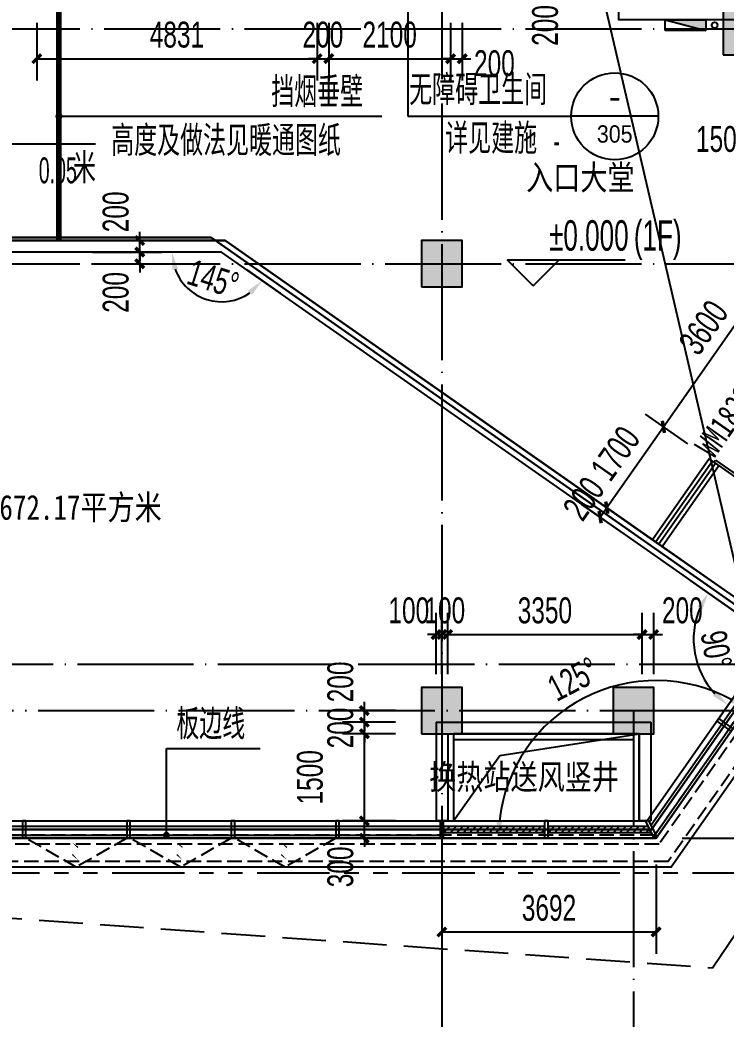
# Model space of a CAD drawing. Extents: x -409435 to 356702, y -107829 to 330904.
# Drawn here: x 97129 to 109297, y -5315 to 11900 of the extents above; entities that cross this region are included whole.
import ezdxf
from ezdxf.enums import TextEntityAlignment as Align
from ezdxf.xclip import XClip

# ---------------------------------------------------------------- set-up
doc = ezdxf.new("R2010")
doc.units = 0
doc.header["$LTSCALE"] = 1000
doc.header["$MEASUREMENT"] = 0
doc.header["$XCLIPFRAME"] = 0
for name, pattern in [('104-14# 核心筒$0$DOTE', [2.42, 2, -0.2, 0.02, -0.2]), ('14#楼幕墙$0$DASH', [0.35, 0.25, -0.1]), ('X-104 14#平面$0$$0$DASH', [0.35, 0.25, -0.1]), ('X-104 14#平面$0$109 3#平面$0$DASH', [0.35, 0.25, -0.1]), ('X-104 14#平面$0$DASH', [0.35, 0.25, -0.1]), ('X-104 14#平面$0$PHANTOM2', [1.25, 0.625, -0.125, 0.125, -0.125, 0.125, -0.125])]:
    doc.linetypes.add(name, pattern=pattern)
for name, color, linetype in [('01-标注_尺寸', 124, 'Continuous'), ('01-标注_符号', 200, 'Continuous'), ('02-TEXT_标注', 130, 'Continuous'), ('104-14# 核心筒$0$A_AXIS-轴线', 36, '104-14# 核心筒$0$DOTE'), ('104-14# 核心筒$0$A_STR-砼柱', 51, 'Continuous'), ('14#楼幕墙$0$A-C_玻璃幕墙', 140, 'Continuous'), ('14#楼幕墙$0$A-C_窗', 140, 'Continuous'), ('PUB_HATCH', 8, 'Continuous'), ('X-104 14#平面$0$01-标注_标高', 200, 'Continuous'), ('X-104 14#平面$0$01-标注_符号', 200, 'Continuous'), ('X-104 14#平面$0$02-TEXT_房间', 7, 'Continuous'), ('X-104 14#平面$0$02-TEXT_标注', 130, 'Continuous'), ('X-104 14#平面$0$02-TEXT_门窗', 151, 'Continuous'), ('X-104 14#平面$0$A-C_玻璃幕墙', 140, 'Continuous'), ('X-104 14#平面$0$A-C_门', 150, 'Continuous'), ('X-104 14#平面$0$A-O_屋面', 201, 'Continuous'), ('X-104 14#平面$0$A-O_散水', 134, 'Continuous'), ('X-104 14#平面$0$A-SUR_保温', 222, 'Continuous'), ('X-104 14#平面$0$A-SUR_吊顶', 40, 'Continuous'), ('X-104 14#平面$0$A-TECH_水', 3, 'Continuous'), ('X-104 14#平面$0$A-TECH_结构', 21, 'Continuous'), ('X-104 14#平面$0$A_STR-砌块墙', 121, 'Continuous'), ('X-104 14#平面$0$DUCT-新风管立管', 3, 'Continuous'), ('X-104 14#平面$0$DUCT-新风管端线', 2, 'Continuous'), ('X-104 14#平面$0$挡烟垂壁', 5, 'Continuous')]:
    doc.layers.add(name, color=color, linetype=linetype)
doc.layers.add('DIM_MODI', color=6, linetype='Continuous', plot=False)
doc.layers.add('X-104 14#平面$0$000套内', color=226, linetype='Continuous', lineweight=30, plot=False)
doc.styles.add('_TCH_DIM', font='ros.shx', dxfattribs={"width": 0.8, "height": 2, "bigfont": 'jd.shx'})
doc.styles.add('_TCH_DIM_T3', font='ros.shx', dxfattribs={"width": 0.705882, "bigfont": 'jd.shx'})
doc.styles.add('_TCH_LABEL', font='ros.shx', dxfattribs={"width": 0.8, "bigfont": 'jd.shx'})
doc.styles.add('X-104 14#平面$0$_TCH_DIM', font='ros.shx', dxfattribs={"width": 0.8, "bigfont": 'jd.shx'})
doc.styles.add('X-104 14#平面$0$_TCH_SPACE', font='STXIHEI_0.TTF', dxfattribs={"width": 0.8, "height": 5})
doc.styles.add('X-104 14#平面$0$_TCH_WINDOW', font='STXIHEI_0.TTF', dxfattribs={"width": 0.75, "height": 3.5})
doc.styles.add('X-104 14#平面$0$Standard', font='STXIHEI_0.TTF', dxfattribs={"width": 0.8})
doc.dimstyles.new('_TCH_ARCH&&150', dxfattribs={"dimtxt": 446.25, "dimasz": 150, "dimexe": 375, "dimexo": 450, "dimgap": 189.375, "dimtad": 1, "dimdec": 0, "dimzin": 0, "dimdsep": 46, "dimtxsty": '_TCH_DIM_T3', "dimblk": 'ARCHTICK', "dimcen": 0.09, "dimclrt": 7, "dimazin": 2, "dimtfac": 1, "dimtdec": 0, "dimtix": 1, "dimtmove": 2, "dimatfit": 3, "dimfxl": 0, "dimtolj": 1, "dimtzin": 0, "dimarcsym": 0})
doc.dimstyles.new('_TCH_ARROW&&150', dxfattribs={"dimtxt": 446.25, "dimasz": 300, "dimexe": 375, "dimexo": 450, "dimgap": 150, "dimtad": 1, "dimdec": 0, "dimzin": 0, "dimdsep": 46, "dimtxsty": '_TCH_DIM_T3', "dimcen": 0.09, "dimclrt": 7, "dimazin": 2, "dimtfac": 1, "dimtdec": 0, "dimtix": 1, "dimtmove": 2, "dimatfit": 3, "dimfxl": 0, "dimtolj": 1, "dimtzin": 0, "dimarcsym": 0})

# ---------------------------------------------------------------- blocks, each defined once
blk = doc.blocks.new('14#楼幕墙$0$A$C38D07553')
blk.add_lwpolyline([(-60, -300), (0, -300), (0, 0), (-60, 0)], close=True)
blk = doc.blocks.new('14#楼幕墙$0$A$C385D642F')
for p, rotation in [((109170, 764), 55.00036030137563), ((107962, -986), 27.50018015094371)]:
    blk.add_blockref('14#楼幕墙$0$A$C38D07553', p, dxfattribs=dict(rotation=rotation))
for p in [(97230, -1000), (99030, -1000), (100830, -1000), (102630, -1000), (104430, -1000), (106230, -1000)]:
    blk.add_blockref('14#楼幕墙$0$A$C38D07553', p)
blk = doc.blocks.new('14#楼幕墙$0$A$C22714246')
at = {"linetype": '14#楼幕墙$0$DASH'}
blk.add_lwpolyline([(1740, 497), (870, 0), (0, 497)], dxfattribs=at)
at = {"layer": '14#楼幕墙$0$A-C_玻璃幕墙', "color": 1}
blk.add_lwpolyline([(899, 122, 0, 25, 0), (802, 217, 0, 0, 0), (900, 340, 25, 0, 0), (796, 422, 0, 0, 0)], format="xyseb", dxfattribs=at)
blk = doc.blocks.new('14#楼幕墙$0$0000')
h = blk.add_hatch()
h.set_pattern_fill('ANSI31', color=256, scale=50, angle=180)
h.set_pattern_definition([(225, (56212.376, -119806.8), (56.1266, -56.1266), [])])
h.paths.add_polyline_path([(1740, 100), (0, 100), (0, 0), (1740, 0)])
h = blk.add_hatch()
h.set_pattern_fill('ANSI31', color=256, scale=50, angle=180)
h.set_pattern_definition([(225, (58012.376, -119806.8), (56.1266, -56.1266), [])])
h.paths.add_polyline_path([(3524, 100), (1800, 100), (1800, 0), (3576, 0)])
for points in [[(1740, 100), (0, 100), (0, 0), (1740, 0)], [(3524, 100), (1800, 100), (1800, 0), (3576, 0)]]:
    blk.add_lwpolyline(points, close=True)
blk = doc.blocks.new('14#楼幕墙')
at = {"layer": '14#楼幕墙$0$A-C_玻璃幕墙'}
for p, q in [((116900, 10380), (108092, -2200)), ((111235, 2813), (107936, -1900)), ((111283, 2706), (108007, -1972)), ((111405, 2620), (108085, -2122)), ((91770, -1900), (107936, -1900)), ((104370, -2000), (91830, -2000)), ((108092, -2200), (-1359, -2200)), ((104370, -2150), (91830, -2150))]:
    blk.add_line(p, q, dxfattribs=at)
for name, p in [('14#楼幕墙$0$A$C385D642F', (0, -900)), ('14#楼幕墙$0$0000', (104430, -2100))]:
    blk.add_blockref(name, p, dxfattribs=at)
at = {"layer": '14#楼幕墙$0$A-C_窗'}
for p in [(97230, -2697), (99030, -2697), (100830, -2697)]:
    blk.add_blockref('14#楼幕墙$0$A$C22714246', p, dxfattribs=at)
blk = doc.blocks.new('_FZH')
blk.add_lwpolyline([(-0.5, -0.5), (0.5, -0.5), (0.5, 0.5), (-0.5, 0.5)], close=True)
at = {"layer": 'PUB_HATCH'}
blk.add_solid([(-0.5, -0.5), (0.5, -0.5), (-0.5, 0.5), (0.5, 0.5)], dxfattribs=at)
blk = doc.blocks.new('104-14# 核心筒')
at = {"layer": '104-14# 核心筒$0$A_AXIS-轴线'}
for p, q in [((104400, 54018.4), (104400, -8545.1)), ((-24839, 11750), (120259.9, 11750)), ((-24839, 7700), (120259.9, 7700)), ((59400, 800), (120259.9, 800)), ((68400, 0), (120259.9, 0)), ((107700, 0), (107700, -8545.1))]:
    blk.add_line(p, q, dxfattribs=at)
at = {"layer": '104-14# 核心筒$0$A_STR-砼柱', "xscale": 700, "yscale": 800, "zscale": 800}
for p in [(109600, 11700), (104400, 7700), (104400, 0), (107700, 0.1)]:
    blk.add_blockref('_FZH', p, dxfattribs=at)
blk = doc.blocks.new('X-104 14#平面$0$$TwtSys$00000434')
for p, q in [((-0.5, 0.5), (-0.5, -0.5)), ((-0.5, -0.5), (0.5, 0.5)), ((0.5, 0.5), (-0.5, 0.5)), ((0.5, -0.5), (0.5, 0.5)), ((-0.5, -0.5), (0.5, -0.5))]:
    blk.add_line(p, q)
blk.add_solid([(0.5, -0.5), (0.5, 0.5), (-0.5, -0.5)])
blk = doc.blocks.new('X-104 14#平面$0$A$C324F6C76')
at = {"layer": 'X-104 14#平面$0$A-TECH_水'}
blk.add_circle((-6800, 11810), 50, dxfattribs=at)
at = {"layer": 'X-104 14#平面$0$A-TECH_水', "xscale": -700, "yscale": 180, "zscale": 700, "rotation": 180.000000000001}
blk.add_blockref('X-104 14#平面$0$$TwtSys$00000434', (-7300, 11810), dxfattribs=at)
blk = doc.blocks.new('X-104 14#平面$0$$DorLib2D$00000002')
for p, q in [((-0.5, 0), (-0.5, 0.4875)), ((-0.475, 0.4875), (-0.5, 0.4875)), ((-0.475, 0), (-0.475, 0.4875)), ((0.475, 0), (0.475, 0.4875)), ((0.475, 0.4875), (0.5, 0.4875)), ((0.5, 0), (0.5, 0.4875)), ((-0.5, 0), (-0.475, 0)), ((0.5, 0), (0.475, 0))]:
    blk.add_line(p, q)
at = {"lineweight": 13}
for centre, start, end in [((-0.4875, 0), 0, 88.53072), ((0.4875, 0), 91.46928, 180)]:
    blk.add_arc(centre, 0.4875, start, end, dxfattribs=at)
blk = doc.blocks.new('X-104 14#平面')
at = {"layer": 'Defpoints', "color": 1}
blk.add_lwpolyline([(116600.2, 11900), (107450, 11900), (107450, 21300), (102350, 21300), (102350, 18700), (104750, 18700), (104750, 16300), (100150, 16300), (100150, 14800), (104750, 14800), (104750, 12300), (97418.8, 12300), (77552.9, 32183.5), (74724.4, 29355.1), (86750, 17329.5), (86750, 10200), (93750, 10200), (93750, 7900), (95050, 7900), (95050, 8100), (100667.2, 8100), (110242.7, 1395.5), (116600.2, 10475)], close=True, dxfattribs=at)
at = {"layer": 'X-104 14#平面$0$000套内'}
blk.add_lwpolyline([(71599.5, -2050), (108013.3, -2050), (110308.2, 1227.6), (100422, 8150), (92750, 8150), (92750, 7700), (86650, 7700), (86650, 9600), (84300, 9600), (84300, 16600), (86650, 16600), (86650, 17288.1), (72211.3, 31726.7), (66883.9, 26890.6), (68400, 25220.4), (68400, 6450), (71550, 6450), (71550, -2050)], dxfattribs=at)
at = {"layer": 'X-104 14#平面$0$01-标注_标高'}
for p, q in [((105973, 7316.9), (105523, 7766.9)), ((105523, 7766.9), (107557.8, 7766.9)), ((105973, 7316.9), (106423, 7766.9))]:
    blk.add_line(p, q, dxfattribs=at)
at = {"layer": 'X-104 14#平面$0$01-标注_符号'}
for p, q in [((97800, 10239.8), (98727.4, 10239.8)), ((98727.4, 10239.8), (103364.4, 10239.8)), ((99652.4, -2149.4), (99652.4, -653.4)), ((99652.4, -653.4), (101266, -653.4))]:
    blk.add_line(p, q, dxfattribs=at)
at = {"layer": 'X-104 14#平面$0$01-标注_符号', "const_width": 60}
for points in [[(97770, 10239.8, 1), (97830, 10239.8, 1)], [(99652.4, -2179.4, 1), (99652.4, -2119.4, 1)]]:
    blk.add_lwpolyline(points, format="xyb", close=True, dxfattribs=at)
at = {"layer": 'X-104 14#平面$0$A-C_玻璃幕墙'}
for p, q in [((109006, 4336.7), (108030.9, 2944.1)), ((109169.9, 4222), (109006, 4336.7)), ((109060.7, 4298.5), (108085.5, 2905.9)), ((109115.3, 4260.3), (108140.1, 2867.7)), ((108194.8, 2829.4), (109169.9, 4222))]:
    blk.add_line(p, q, dxfattribs=at)
blk.add_lwpolyline([(-1359, -2200), (108091.7, -2200), (111291.5, 2370.2), (113380.4, 907.7), (115789.3, 4348.2), (113700.6, 5810.6), (116900.2, 10380.5), (116900.2, 38462.2), (99065.1, 43424.4), (96015.6, 32464.2), (85707.2, 35332.3), (87317.1, 41118.6), (83503.2, 42179.7), (66340.6, 26600), (4762.5, 26600)], close=True, dxfattribs=at)
at = {"layer": 'X-104 14#平面$0$A-O_屋面', "linetype": 'X-104 14#平面$0$PHANTOM2', "ltscale": 2}
blk.add_lwpolyline([(116300, 1125.5), (112466, -2800), (-12111.5, -2800), (-10903.8, 3413.1), (-11202.5, 3471.2), (-4857, 36100), (58808.6, 36100), (74837.7, 49550), (86050, 49550), (86050, 51700), (92100, 51702), (92100, 55283.2), (94608.8, 59227.5), (95621.4, 58583.5), (95782.4, 58836.6), (99791.5, 56286.5), (107067.8, 54161.9), (111100, 54161.9), (111100, 52680), (116300, 52680)], close=True, dxfattribs=at)
at = {"layer": 'X-104 14#平面$0$A-O_散水'}
for points in [[(71800, -2700), (71800, -2200), (108091.7, -2200), (111291.5, 2370.2), (111701.2, 2083.4)], [(111701.2, 2083.4), (108352, -2700), (93000, -2700)]]:
    blk.add_lwpolyline(points, dxfattribs=at)
at = {"layer": 'X-104 14#平面$0$A-O_散水', "linetype": 'X-104 14#平面$0$DASH'}
for points in [[(111561.9, 2058.8), (111316.1, 2231), (108143.8, -2300), (93100, -2300), (93100, -2600)], [(111561.9, 2058.8), (108300, -2600), (93100, -2600)]]:
    blk.add_lwpolyline(points, dxfattribs=at)
at = {"layer": 'X-104 14#平面$0$A-SUR_保温'}
for p, q in [((104600, -500), (107700, -500)), ((104600, -500), (104600, -1899.5)), ((107700, -500), (107700, -1899.5))]:
    blk.add_line(p, q, dxfattribs=at)
at = {"layer": 'X-104 14#平面$0$A-SUR_吊顶', "linetype": 'X-104 14#平面$0$109 3#平面$0$DASH', "ltscale": 3}
blk.add_lwpolyline([(109062.3, -4432.1), (119297.3, 10714.5), (117562.9, 11100.5), (120741.8, 38794.6), (99426.9, 44725), (92631.2, 20300), (86987.2, 20300), (86987.2, 21500), (8392.2, 21500), (5688.7, 8781.2), (-2733.6, 10571.4), (-6009.8, -4841.7), (40178.1, -2825.1), (39845.1, -4916.4), (83845.6, -2647.5)], close=True, dxfattribs=at)
at = {"layer": 'X-104 14#平面$0$A-TECH_结构', "linetype": 'X-104 14#平面$0$$0$DASH'}
blk.add_lwpolyline([(87207.3, 41097.2), (85610.8, 35359.1), (96063.8, 32450.8), (99099.8, 43362.9), (116850.2, 38424.2), (116850.2, 10396.2), (108065.7, -2149.5), (-1297.3, -2149.5), (4803.7, 26550), (66359.9, 26550), (83516.4, 42124.1)], close=True, dxfattribs=at)
at = {"layer": 'X-104 14#平面$0$A_STR-砌块墙'}
for p, q in [((100667.2, 8100), (95050, 8100)), ((108112.8, 2886.8), (100667.2, 8100)), ((100604.1, 7900), (95250, 7900)), ((107998.1, 2722.9), (100604.1, 7900)), ((110242.9, 1395.4), (108112.8, 2886.8)), ((110128.2, 1231.5), (107998.1, 2722.9)), ((104300, -200), (108000, -200)), ((104300, -200), (104300, -1899.5)), ((108000, -200), (108000, -1899.5)), ((104500, -400), (107800, -400)), ((104500, -400), (104500, -1899.5)), ((107800, -400), (107800, -1899.5)), ((104500, -1899.5), (104300, -1899.5)), ((108000, -1899.5), (107800, -1899.5))]:
    blk.add_line(p, q, dxfattribs=at)
at = {"layer": 'X-104 14#平面$0$DUCT-新风管立管'}
for p, q in [((107800, -400), (104600, -400)), ((104600, -400), (104600, -1899.5)), ((107800, -1899.5), (107800, -400)), ((104600, -1899.5), (107800, -1899.5))]:
    blk.add_line(p, q, dxfattribs=at)
at = {"layer": 'X-104 14#平面$0$DUCT-新风管端线'}
for p, q in [((105400, -774.9), (107800, -400)), ((104600, -1899.5), (105400, -774.9))]:
    blk.add_line(p, q, dxfattribs=at)
at = {"layer": 'X-104 14#平面$0$挡烟垂壁', "linetype": 'X-104 14#平面$0$DASH', "ltscale": 2, "const_width": 100}
blk.add_lwpolyline([(97800, 8100), (97800, 12300)], dxfattribs=at)
ref = blk.add_blockref('104-14# 核心筒', (0, 0))
XClip(ref).set_block_clipping_path([(-38664.3623821461, -25500), (139216.5485069363, 330900)])
for name, p in [('X-104 14#平面$0$A$C324F6C76', (115900, 0)), ('14#楼幕墙', (0, 0))]:
    blk.add_blockref(name, p)
at = {"layer": 'X-104 14#平面$0$A-C_门'}
ref = blk.add_blockref('X-104 14#平面$0$$DorLib2D$00000002', (109604.2, 5016.6), dxfattribs=dict(at, xscale=1800, yscale=1800, zscale=200, rotation=235.000004478047))
ref.add_attrib('A', 'WM1823', (109087.3, 4326.4), dxfattribs={"layer": 'X-104 14#平面$0$02-TEXT_门窗', "height": 428.14, "rotation": 55, "style": 'X-104 14#平面$0$_TCH_WINDOW', "width": 0.75})
at = {"layer": 'X-104 14#平面$0$02-TEXT_房间', "style": 'X-104 14#平面$0$_TCH_SPACE', "width": 0.8}
blk.add_text('入口大堂', height=428.14, dxfattribs=at).set_placement((105851.3, 8972.3))
at = {"layer": 'X-104 14#平面$0$02-TEXT_标注'}
for s, height, style, width, p in [('挡烟垂壁', 520.93, 'X-104 14#平面$0$_TCH_DIM', 0.8, (101458.6, 10397.3)), ('高度及做法见暖通图纸', 520.93, 'X-104 14#平面$0$_TCH_DIM', 0.8, (98700.9, 9557.3)), ('%%P0.000', 525, 'X-104 14#平面$0$_TCH_DIM', 0.64, (106247.2, 7924.4)), ('(1F)', 525, 'X-104 14#平面$0$_TCH_DIM', 0.64, (107707.8, 7924.4)), ('672.17', 428.14, 'X-104 14#平面$0$Standard', 0.8, (96773.8, 3288.4)), ('平方米', 428.14, 'X-104 14#平面$0$Standard', 0.8, (98170.9, 3288.4)), ('板边线', 520.93, 'X-104 14#平面$0$_TCH_DIM', 0.8, (99822.5, -495.9)), ('换热站送风竖井', 428.14, 'X-104 14#平面$0$Standard', 0.8, (104181.5, -1356.1))]:
    blk.add_text(s, height=height, dxfattribs=dict(at, style=style, width=width)).set_placement(p)
blk = doc.blocks.new('ddcc')
at = {"layer": '01-标注_符号'}
blk.add_line((94968, 9768), (98429, 9768), dxfattribs=at)
at = {"layer": '02-TEXT_标注', "style": '_TCH_DIM'}
for s, height, width, p in [('米', 521, 0.8, (98041, 9086)), ('0.05', 446.2, 0.564706, (97453, 9086))]:
    blk.add_text(s, height=height, dxfattribs=dict(at, width=width)).set_placement(p)
blk = doc.blocks.new('_ArchTick')
at = {"color": 0, "linetype": 'ByBlock', "const_width": 0.4}
blk.add_lwpolyline([(-0.5, -0.5), (0.5, 0.5)], dxfattribs=at)
blk = doc.blocks.new('*D570')
at = {"layer": '01-标注_尺寸', "color": 0, "lineweight": -2, "transparency": 16777216}
for p, q in [((108542, 0), (110559, 0)), ((110184, -2200), (110184, 0)), ((108542, -2200), (110559, -2200))]:
    blk.add_line(p, q, dxfattribs=at)
at = {"layer": 'Defpoints', "color": 0, "transparency": 16777216}
for p in [(108092, 0), (110184, 0), (108092, -2200)]:
    blk.add_point(p, dxfattribs=at)
at = {"layer": '01-标注_尺寸', "color": 0, "lineweight": -2, "transparency": 16777216, "xscale": 150, "yscale": 150, "zscale": 150}
for p, rotation in [((110184, 0), 90), ((110184, -2200), 270)]:
    blk.add_blockref('_ArchTick', p, dxfattribs=dict(at, rotation=rotation))
at = {"layer": '01-标注_尺寸', "color": 7, "transparency": 16777216, "insert": (109771, -1100), "char_height": 446.2, "attachment_point": 5, "rotation": 90, "style": '_TCH_DIM_T3'}
blk.add_mtext('\\A1;2200', dxfattribs=at)
blk = doc.blocks.new('*D571')
at = {"layer": '01-标注_尺寸', "color": 0, "lineweight": -2, "transparency": 16777216}
for p, q in [((104400, -2650), (104400, -4190)), ((108092, -2650), (108092, -4190)), ((104400, -3815), (108092, -3815))]:
    blk.add_line(p, q, dxfattribs=at)
at = {"layer": 'Defpoints', "color": 0, "transparency": 16777216}
for p in [(104400, -2200), (108092, -2200), (108092, -3815)]:
    blk.add_point(p, dxfattribs=at)
at = {"layer": '01-标注_尺寸', "color": 0, "lineweight": -2, "transparency": 16777216, "xscale": 150, "yscale": 150, "zscale": 150, "rotation": 180}
blk.add_blockref('_ArchTick', (104400, -3815), dxfattribs=at)
at = {"layer": '01-标注_尺寸', "color": 0, "lineweight": -2, "transparency": 16777216, "xscale": 150, "yscale": 150, "zscale": 150}
blk.add_blockref('_ArchTick', (108092, -3815), dxfattribs=at)
at = {"layer": '01-标注_尺寸', "color": 7, "transparency": 16777216, "insert": (106246, -3402), "char_height": 446.2, "attachment_point": 5, "style": '_TCH_DIM_T3'}
blk.add_mtext('\\A1;3692', dxfattribs=at)
blk = doc.blocks.new('*D1146')
at = {"layer": '01-标注_尺寸', "color": 0, "lineweight": -2, "transparency": 16777216}
for p, q in [((107850, 626), (107850, 1686)), ((108050, 626), (108050, 1686)), ((107850, 1311), (107700, 1311)), ((107850, 1311), (108050, 1311)), ((108050, 1311), (108200, 1311))]:
    blk.add_line(p, q, dxfattribs=at)
at = {"layer": 'Defpoints', "color": 0, "transparency": 16777216}
for p in [(108050, 1311), (107850, 176), (108050, 176)]:
    blk.add_point(p, dxfattribs=at)
at = {"layer": '01-标注_尺寸', "color": 0, "lineweight": -2, "transparency": 16777216, "xscale": 150, "yscale": 150, "zscale": 150}
blk.add_blockref('_ArchTick', (107850, 1311), dxfattribs=at)
at = {"layer": '01-标注_尺寸', "color": 0, "lineweight": -2, "transparency": 16777216, "xscale": 150, "yscale": 150, "zscale": 150, "rotation": 180}
blk.add_blockref('_ArchTick', (108050, 1311), dxfattribs=at)
at = {"layer": '01-标注_尺寸', "color": 7, "transparency": 16777216, "insert": (108544, 1724), "char_height": 446.2, "attachment_point": 5, "style": '_TCH_DIM_T3'}
blk.add_mtext('\\A1;200', dxfattribs=at)
blk = doc.blocks.new('*D1147')
at = {"layer": '01-标注_尺寸', "color": 0, "lineweight": -2, "transparency": 16777216}
for p, q in [((104500, 626), (104500, 1686)), ((107850, 626), (107850, 1686)), ((104500, 1311), (107850, 1311))]:
    blk.add_line(p, q, dxfattribs=at)
at = {"layer": 'Defpoints', "color": 0, "transparency": 16777216}
for p in [(107850, 1311), (104500, 176), (107850, 176)]:
    blk.add_point(p, dxfattribs=at)
at = {"layer": '01-标注_尺寸', "color": 0, "lineweight": -2, "transparency": 16777216, "xscale": 150, "yscale": 150, "zscale": 150, "rotation": 180}
blk.add_blockref('_ArchTick', (104500, 1311), dxfattribs=at)
at = {"layer": '01-标注_尺寸', "color": 0, "lineweight": -2, "transparency": 16777216, "xscale": 150, "yscale": 150, "zscale": 150}
blk.add_blockref('_ArchTick', (107850, 1311), dxfattribs=at)
at = {"layer": '01-标注_尺寸', "color": 7, "transparency": 16777216, "insert": (106175, 1724), "char_height": 446.2, "attachment_point": 5, "style": '_TCH_DIM_T3'}
blk.add_mtext('\\A1;3350', dxfattribs=at)
blk = doc.blocks.new('*D1148')
at = {"layer": '01-标注_尺寸', "color": 0, "lineweight": -2, "transparency": 16777216}
for p, q in [((104400, 626), (104400, 1686)), ((104500, 626), (104500, 1686)), ((104400, 1311), (104250, 1311)), ((104400, 1311), (104500, 1311)), ((104500, 1311), (104650, 1311))]:
    blk.add_line(p, q, dxfattribs=at)
at = {"layer": 'Defpoints', "color": 0, "transparency": 16777216}
for p in [(104500, 1311), (104400, 176), (104500, 176)]:
    blk.add_point(p, dxfattribs=at)
at = {"layer": '01-标注_尺寸', "color": 0, "lineweight": -2, "transparency": 16777216, "xscale": 150, "yscale": 150, "zscale": 150}
blk.add_blockref('_ArchTick', (104400, 1311), dxfattribs=at)
at = {"layer": '01-标注_尺寸', "color": 0, "lineweight": -2, "transparency": 16777216, "xscale": 150, "yscale": 150, "zscale": 150, "rotation": 180}
blk.add_blockref('_ArchTick', (104500, 1311), dxfattribs=at)
at = {"layer": '01-标注_尺寸', "color": 7, "transparency": 16777216, "insert": (104450, 1724), "char_height": 446.2, "attachment_point": 5, "style": '_TCH_DIM_T3'}
blk.add_mtext('\\A1;100', dxfattribs=at)
blk = doc.blocks.new('*D1149')
at = {"layer": '01-标注_尺寸', "color": 0, "lineweight": -2, "transparency": 16777216}
for p, q in [((104300, 626), (104300, 1686)), ((104400, 626), (104400, 1686)), ((104300, 1311), (104150, 1311)), ((104300, 1311), (104400, 1311)), ((104400, 1311), (104550, 1311))]:
    blk.add_line(p, q, dxfattribs=at)
at = {"layer": 'Defpoints', "color": 0, "transparency": 16777216}
for p in [(104400, 1311), (104300, 176), (104400, 176)]:
    blk.add_point(p, dxfattribs=at)
at = {"layer": '01-标注_尺寸', "color": 0, "lineweight": -2, "transparency": 16777216, "xscale": 150, "yscale": 150, "zscale": 150}
blk.add_blockref('_ArchTick', (104300, 1311), dxfattribs=at)
at = {"layer": '01-标注_尺寸', "color": 0, "lineweight": -2, "transparency": 16777216, "xscale": 150, "yscale": 150, "zscale": 150, "rotation": 180}
blk.add_blockref('_ArchTick', (104400, 1311), dxfattribs=at)
at = {"layer": '01-标注_尺寸', "color": 7, "transparency": 16777216, "insert": (103830, 1724), "char_height": 446.2, "attachment_point": 5, "style": '_TCH_DIM_T3'}
blk.add_mtext('\\A1;100', dxfattribs=at)
blk = doc.blocks.new('*D1169')
at = {"layer": '01-标注_尺寸', "color": 0, "lineweight": -2, "transparency": 16777216}
for p, q in [((103600, 0), (102689, 0)), ((103064, 0), (103064, 150)), ((103064, -200), (103064, 0)), ((103600, -200), (102689, -200)), ((103064, -200), (103064, -350))]:
    blk.add_line(p, q, dxfattribs=at)
at = {"layer": 'Defpoints', "color": 0, "transparency": 16777216}
for p in [(103064, 0), (104050, 0), (104050, -200)]:
    blk.add_point(p, dxfattribs=at)
at = {"layer": '01-标注_尺寸', "color": 0, "lineweight": -2, "transparency": 16777216, "xscale": 150, "yscale": 150, "zscale": 150}
for p, rotation in [((103064, 0), 270), ((103064, -200), 90)]:
    blk.add_blockref('_ArchTick', p, dxfattribs=dict(at, rotation=rotation))
at = {"layer": '01-标注_尺寸', "color": 7, "transparency": 16777216, "insert": (102652, 494), "char_height": 446.2, "attachment_point": 5, "rotation": 90, "style": '_TCH_DIM_T3'}
blk.add_mtext('\\A1;200', dxfattribs=at)
blk = doc.blocks.new('*D1170')
at = {"layer": '01-标注_尺寸', "color": 0, "lineweight": -2, "transparency": 16777216}
for p, q in [((103064, -200), (103064, -50)), ((103600, -200), (102689, -200)), ((103064, -400), (103064, -200)), ((103600, -400), (102689, -400)), ((103064, -400), (103064, -550))]:
    blk.add_line(p, q, dxfattribs=at)
at = {"layer": 'Defpoints', "color": 0, "transparency": 16777216}
for p in [(103064, -200), (104050, -200), (104050, -400)]:
    blk.add_point(p, dxfattribs=at)
at = {"layer": '01-标注_尺寸', "color": 0, "lineweight": -2, "transparency": 16777216, "xscale": 150, "yscale": 150, "zscale": 150}
for p, rotation in [((103064, -200), 270), ((103064, -400), 90)]:
    blk.add_blockref('_ArchTick', p, dxfattribs=dict(at, rotation=rotation))
at = {"layer": '01-标注_尺寸', "color": 7, "transparency": 16777216, "insert": (102652, -300), "char_height": 446.2, "attachment_point": 5, "rotation": 90, "style": '_TCH_DIM_T3'}
blk.add_mtext('\\A1;200', dxfattribs=at)
blk = doc.blocks.new('*D1171')
at = {"layer": '01-标注_尺寸', "color": 0, "lineweight": -2, "transparency": 16777216}
for p, q in [((103600, -400), (102689, -400)), ((103064, -1900), (103064, -400)), ((103600, -1900), (102689, -1900))]:
    blk.add_line(p, q, dxfattribs=at)
at = {"layer": 'Defpoints', "color": 0, "transparency": 16777216}
for p in [(103064, -400), (104050, -400), (104050, -1900)]:
    blk.add_point(p, dxfattribs=at)
at = {"layer": '01-标注_尺寸', "color": 0, "lineweight": -2, "transparency": 16777216, "xscale": 150, "yscale": 150, "zscale": 150}
for p, rotation in [((103064, -400), 90), ((103064, -1900), 270)]:
    blk.add_blockref('_ArchTick', p, dxfattribs=dict(at, rotation=rotation))
at = {"layer": '01-标注_尺寸', "color": 7, "transparency": 16777216, "insert": (102127, -1150), "char_height": 446.2, "attachment_point": 5, "rotation": 90, "style": '_TCH_DIM_T3'}
blk.add_mtext('\\A1;1500', dxfattribs=at)
blk = doc.blocks.new('*D1172')
at = {"layer": '01-标注_尺寸', "color": 0, "lineweight": -2, "transparency": 16777216}
for p, q in [((103064, -1900), (103064, -1750)), ((103600, -1900), (102689, -1900)), ((103064, -2200), (103064, -1900)), ((103600, -2200), (102689, -2200)), ((103064, -2200), (103064, -2350))]:
    blk.add_line(p, q, dxfattribs=at)
at = {"layer": 'Defpoints', "color": 0, "transparency": 16777216}
for p in [(103064, -1900), (104050, -1900), (104050, -2200)]:
    blk.add_point(p, dxfattribs=at)
at = {"layer": '01-标注_尺寸', "color": 0, "lineweight": -2, "transparency": 16777216, "xscale": 150, "yscale": 150, "zscale": 150}
for p, rotation in [((103064, -1900), 270), ((103064, -2200), 90)]:
    blk.add_blockref('_ArchTick', p, dxfattribs=dict(at, rotation=rotation))
at = {"layer": '01-标注_尺寸', "color": 7, "transparency": 16777216, "insert": (102652, -2693), "char_height": 446.2, "attachment_point": 5, "rotation": 90, "style": '_TCH_DIM_T3'}
blk.add_mtext('\\A1;300', dxfattribs=at)
blk = doc.blocks.new('*D1173')
at = {"layer": '01-标注_尺寸', "color": 0, "lineweight": -2, "transparency": 16777216}
for p, q in [((97419, 11850), (97419, 10858)), ((102250, 11850), (102250, 10858)), ((97419, 11233), (102250, 11233))]:
    blk.add_line(p, q, dxfattribs=at)
at = {"layer": 'Defpoints', "color": 0, "transparency": 16777216}
for p in [(97419, 12300), (102250, 12300), (102250, 11233)]:
    blk.add_point(p, dxfattribs=at)
at = {"layer": '01-标注_尺寸', "color": 0, "lineweight": -2, "transparency": 16777216, "xscale": 150, "yscale": 150, "zscale": 150, "rotation": 180}
blk.add_blockref('_ArchTick', (97419, 11233), dxfattribs=at)
at = {"layer": '01-标注_尺寸', "color": 0, "lineweight": -2, "transparency": 16777216, "xscale": 150, "yscale": 150, "zscale": 150}
blk.add_blockref('_ArchTick', (102250, 11233), dxfattribs=at)
at = {"layer": '01-标注_尺寸', "color": 7, "transparency": 16777216, "insert": (99834, 11645), "char_height": 446.2, "attachment_point": 5, "style": '_TCH_DIM_T3'}
blk.add_mtext('\\A1;4831', dxfattribs=at)
blk = doc.blocks.new('*D1174')
at = {"layer": '01-标注_尺寸', "color": 0, "lineweight": -2, "transparency": 16777216}
for p, q in [((102250, 11850), (102250, 10858)), ((102450, 11850), (102450, 10858)), ((102250, 11233), (102100, 11233)), ((102250, 11233), (102450, 11233)), ((102450, 11233), (102600, 11233))]:
    blk.add_line(p, q, dxfattribs=at)
at = {"layer": 'Defpoints', "color": 0, "transparency": 16777216}
for p in [(102250, 12300), (102450, 12300), (102450, 11233)]:
    blk.add_point(p, dxfattribs=at)
at = {"layer": '01-标注_尺寸', "color": 0, "lineweight": -2, "transparency": 16777216, "xscale": 150, "yscale": 150, "zscale": 150}
blk.add_blockref('_ArchTick', (102250, 11233), dxfattribs=at)
at = {"layer": '01-标注_尺寸', "color": 0, "lineweight": -2, "transparency": 16777216, "xscale": 150, "yscale": 150, "zscale": 150, "rotation": 180}
blk.add_blockref('_ArchTick', (102450, 11233), dxfattribs=at)
at = {"layer": '01-标注_尺寸', "color": 7, "transparency": 16777216, "insert": (102350, 11645), "char_height": 446.2, "attachment_point": 5, "style": '_TCH_DIM_T3'}
blk.add_mtext('\\A1;200', dxfattribs=at)
blk = doc.blocks.new('*D1175')
at = {"layer": '01-标注_尺寸', "color": 0, "lineweight": -2, "transparency": 16777216}
for p, q in [((102450, 11850), (102450, 10858)), ((104550, 11850), (104550, 10858)), ((102450, 11233), (104550, 11233))]:
    blk.add_line(p, q, dxfattribs=at)
at = {"layer": 'Defpoints', "color": 0, "transparency": 16777216}
for p in [(102450, 12300), (104550, 12300), (104550, 11233)]:
    blk.add_point(p, dxfattribs=at)
at = {"layer": '01-标注_尺寸', "color": 0, "lineweight": -2, "transparency": 16777216, "xscale": 150, "yscale": 150, "zscale": 150, "rotation": 180}
blk.add_blockref('_ArchTick', (102450, 11233), dxfattribs=at)
at = {"layer": '01-标注_尺寸', "color": 0, "lineweight": -2, "transparency": 16777216, "xscale": 150, "yscale": 150, "zscale": 150}
blk.add_blockref('_ArchTick', (104550, 11233), dxfattribs=at)
at = {"layer": '01-标注_尺寸', "color": 7, "transparency": 16777216, "insert": (103500, 11645), "char_height": 446.2, "attachment_point": 5, "style": '_TCH_DIM_T3'}
blk.add_mtext('\\A1;2100', dxfattribs=at)
blk = doc.blocks.new('*D1176')
at = {"layer": '01-标注_尺寸', "color": 0, "lineweight": -2, "transparency": 16777216}
for p, q in [((104550, 11850), (104550, 10858)), ((104750, 11850), (104750, 10858)), ((104550, 11233), (104400, 11233)), ((104550, 11233), (104750, 11233)), ((104750, 11233), (104900, 11233))]:
    blk.add_line(p, q, dxfattribs=at)
at = {"layer": 'Defpoints', "color": 0, "transparency": 16777216}
for p in [(104550, 12300), (104750, 12300), (104750, 11233)]:
    blk.add_point(p, dxfattribs=at)
at = {"layer": '01-标注_尺寸', "color": 0, "lineweight": -2, "transparency": 16777216, "xscale": 150, "yscale": 150, "zscale": 150}
blk.add_blockref('_ArchTick', (104550, 11233), dxfattribs=at)
at = {"layer": '01-标注_尺寸', "color": 0, "lineweight": -2, "transparency": 16777216, "xscale": 150, "yscale": 150, "zscale": 150, "rotation": 180}
blk.add_blockref('_ArchTick', (104750, 11233), dxfattribs=at)
at = {"layer": '01-标注_尺寸', "color": 7, "transparency": 16777216, "insert": (105305, 11152), "char_height": 446.2, "attachment_point": 5, "style": '_TCH_DIM_T3'}
blk.add_mtext('\\A1;200', dxfattribs=at)
blk = doc.blocks.new('*D2108')
at = {"layer": '01-标注_尺寸', "color": 0, "lineweight": -2, "transparency": 16777216}
for p, q in [((109565, -96), (109436, -281)), ((105524, -2200), (105749, -2200))]:
    blk.add_line(p, q, dxfattribs=at)
blk.add_arc((108092, -2200), 2718, 61.3281, 173.6733, dxfattribs=at)
at = {"layer": '01-标注_尺寸', "color": 0, "transparency": 16777216}
for points in [[(109422, 227), (109370, 142), (109651, 27)], [(105440, -1903), (105340, -1898), (105374, -2200)]]:
    blk.add_solid(points, dxfattribs=at)
at = {"layer": 'Defpoints', "color": 0, "transparency": 16777216}
for p in [(107776, 500), (109823, 272), (105074, -2200), (108092, -2200)]:
    blk.add_point(p, dxfattribs=at)
at = {"layer": '01-标注_尺寸', "color": 7, "transparency": 16777216, "insert": (106664, 542), "char_height": 446.2, "attachment_point": 5, "rotation": 27.5007, "style": '_TCH_DIM_T3'}
blk.add_mtext('\\A1;125°', dxfattribs=at)
blk = doc.blocks.new('*D2119')
at = {"layer": '01-标注_尺寸', "color": 0, "lineweight": -2, "transparency": 16777216}
for p, q in [((107662, 3202), (106934, 3712)), ((107548, 3038), (106820, 3548)), ((107127, 3333), (107242, 3497))]:
    blk.add_line(p, q, dxfattribs=at)
at = {"layer": 'Defpoints', "color": 0, "transparency": 16777216}
for p in [(107242, 3497), (108031, 2944), (107916, 2780)]:
    blk.add_point(p, dxfattribs=at)
at = {"layer": '01-标注_尺寸', "color": 0, "lineweight": -2, "transparency": 16777216, "xscale": 150, "yscale": 150, "zscale": 150}
for p, rotation in [((107242, 3497), 55.0000044780467), ((107127, 3333), 235.0000044780467)]:
    blk.add_blockref('_ArchTick', p, dxfattribs=dict(at, rotation=rotation))
at = {"layer": '01-标注_尺寸', "color": 7, "transparency": 16777216, "insert": (106846, 3652), "char_height": 446.2, "attachment_point": 5, "rotation": 55, "style": '_TCH_DIM_T3'}
blk.add_mtext('\\A1;200', dxfattribs=at)
blk = doc.blocks.new('*D2120')
at = {"layer": '01-标注_尺寸', "color": 0, "lineweight": -2, "transparency": 16777216}
for p, q in [((108637, 4595), (107909, 5105)), ((107242, 3497), (108217, 4889)), ((107662, 3202), (106934, 3712))]:
    blk.add_line(p, q, dxfattribs=at)
at = {"layer": 'Defpoints', "color": 0, "transparency": 16777216}
for p in [(108217, 4889), (109006, 4337), (108031, 2944)]:
    blk.add_point(p, dxfattribs=at)
at = {"layer": '01-标注_尺寸', "color": 0, "lineweight": -2, "transparency": 16777216, "xscale": 150, "yscale": 150, "zscale": 150}
for p, rotation in [((108217, 4889), 55.00000447804705), ((107242, 3497), 235.000004478047)]:
    blk.add_blockref('_ArchTick', p, dxfattribs=dict(at, rotation=rotation))
at = {"layer": '01-标注_尺寸', "color": 7, "transparency": 16777216, "insert": (107391, 4430), "char_height": 446.2, "attachment_point": 5, "rotation": 55, "style": '_TCH_DIM_T3'}
blk.add_mtext('\\A1;1700', dxfattribs=at)
blk = doc.blocks.new('*D2121')
at = {"layer": '01-标注_尺寸', "color": 0, "lineweight": -2, "transparency": 16777216}
for p, q in [((110702, 7544), (109974, 8054)), ((108217, 4889), (110282, 7838)), ((108637, 4595), (107909, 5105))]:
    blk.add_line(p, q, dxfattribs=at)
at = {"layer": 'Defpoints', "color": 0, "transparency": 16777216}
for p in [(110282, 7838), (111071, 7286), (109006, 4337)]:
    blk.add_point(p, dxfattribs=at)
at = {"layer": '01-标注_尺寸', "color": 0, "lineweight": -2, "transparency": 16777216, "xscale": 150, "yscale": 150, "zscale": 150}
for p, rotation in [((110282, 7838), 55.00000447804707), ((108217, 4889), 235.0000044780471)]:
    blk.add_blockref('_ArchTick', p, dxfattribs=dict(at, rotation=rotation))
at = {"layer": '01-标注_尺寸', "color": 7, "transparency": 16777216, "insert": (108911, 6601), "char_height": 446.2, "attachment_point": 5, "rotation": 55, "style": '_TCH_DIM_T3'}
blk.add_mtext('\\A1;3600', dxfattribs=at)
blk = doc.blocks.new('*D2127')
at = {"layer": '01-标注_尺寸', "color": 0, "lineweight": -2, "transparency": 16777216}
for p, q in [((99192, 7900), (99192, 8050)), ((98377, 7900), (99567, 7900)), ((99192, 7700), (99192, 7900)), ((98377, 7700), (99567, 7700)), ((99192, 7700), (99192, 7550))]:
    blk.add_line(p, q, dxfattribs=at)
at = {"layer": 'Defpoints', "color": 0, "transparency": 16777216}
for p in [(97927, 7900), (99192, 7900), (97927, 7700)]:
    blk.add_point(p, dxfattribs=at)
at = {"layer": '01-标注_尺寸', "color": 0, "lineweight": -2, "transparency": 16777216, "xscale": 150, "yscale": 150, "zscale": 150}
for p, rotation in [((99192, 7900), 270), ((99192, 7700), 90)]:
    blk.add_blockref('_ArchTick', p, dxfattribs=dict(at, rotation=rotation))
at = {"layer": '01-标注_尺寸', "color": 7, "transparency": 16777216, "insert": (98780, 7206), "char_height": 446.2, "attachment_point": 5, "rotation": 90, "style": '_TCH_DIM_T3'}
blk.add_mtext('\\A1;200', dxfattribs=at)
blk = doc.blocks.new('*D2128')
at = {"layer": '01-标注_尺寸', "color": 0, "lineweight": -2, "transparency": 16777216}
for p, q in [((98377, 8100), (99567, 8100)), ((99192, 8100), (99192, 8250)), ((99192, 7900), (99192, 8100)), ((98377, 7900), (99567, 7900)), ((99192, 7900), (99192, 7750))]:
    blk.add_line(p, q, dxfattribs=at)
at = {"layer": 'Defpoints', "color": 0, "transparency": 16777216}
for p in [(97927, 8100), (99192, 8100), (97927, 7900)]:
    blk.add_point(p, dxfattribs=at)
at = {"layer": '01-标注_尺寸', "color": 0, "lineweight": -2, "transparency": 16777216, "xscale": 150, "yscale": 150, "zscale": 150}
for p, rotation in [((99192, 8100), 270), ((99192, 7900), 90)]:
    blk.add_blockref('_ArchTick', p, dxfattribs=dict(at, rotation=rotation))
at = {"layer": '01-标注_尺寸', "color": 7, "transparency": 16777216, "insert": (98780, 8594), "char_height": 446.2, "attachment_point": 5, "rotation": 90, "style": '_TCH_DIM_T3'}
blk.add_mtext('\\A1;200', dxfattribs=at)
blk = doc.blocks.new('*D2129')
at = {"layer": '01-标注_尺寸', "color": 0, "lineweight": -2, "transparency": 16777216}
for p, q in [((100082, 7900), (99374, 7900)), ((101032, 7600), (101612, 7195))]:
    blk.add_line(p, q, dxfattribs=at)
blk.add_arc((100604, 7900), 855, 200.2089, 304.7925, dxfattribs=at)
at = {"layer": '01-标注_尺寸', "color": 0, "transparency": 16777216}
for points in [[(99753, 7596), (99851, 7613), (99749, 7900)], [(101057, 7233), (101127, 7162), (101305, 7410)]]:
    blk.add_solid(points, dxfattribs=at)
at = {"layer": 'Defpoints', "color": 0, "transparency": 16777216}
for p in [(100532, 7900), (100604, 7900), (100663, 7858), (100036, 7261)]:
    blk.add_point(p, dxfattribs=at)
at = {"layer": '01-标注_尺寸', "color": 7, "transparency": 16777216, "insert": (100459, 7440), "char_height": 446.2, "attachment_point": 5, "rotation": 342.5007, "style": '_TCH_DIM_T3'}
blk.add_mtext('\\A1;145°', dxfattribs=at)
blk = doc.blocks.new('*D2130')
at = {"layer": '01-标注_尺寸', "color": 0, "lineweight": -2, "transparency": 16777216}
for p, q in [((109551, 1635), (108682, 2244)), ((109724, 655), (109116, -214))]:
    blk.add_line(p, q, dxfattribs=at)
blk.add_arc((110128, 1232), 1390, 157.3913, 222.6105, dxfattribs=at)
at = {"layer": '01-标注_尺寸', "color": 0, "transparency": 16777216}
for points in [[(108801, 1790), (108889, 1742), (108989, 2029)], [(109138, 328), (109072, 253), (109331, 93)]]:
    blk.add_solid(points, dxfattribs=at)
at = {"layer": 'Defpoints', "color": 0, "transparency": 16777216}
for p in [(109920, 1377), (108743, 1353), (110128, 1232), (109982, 1024)]:
    blk.add_point(p, dxfattribs=at)
at = {"layer": '01-标注_尺寸', "color": 7, "transparency": 16777216, "insert": (109127, 1055), "char_height": 446.2, "attachment_point": 5, "rotation": 280.0009, "style": '_TCH_DIM_T3'}
blk.add_mtext('\\A1;90°', dxfattribs=at)
blk = doc.blocks.new('*D2142')
at = {"layer": '01-标注_尺寸', "color": 0, "lineweight": -2, "transparency": 16777216}
for p, q in [((106593, 12500), (106593, 12650)), ((105856, 12500), (106968, 12500)), ((106593, 12300), (106593, 12500)), ((105856, 12300), (106968, 12300)), ((106593, 12300), (106593, 12150))]:
    blk.add_line(p, q, dxfattribs=at)
at = {"layer": 'Defpoints', "color": 0, "transparency": 16777216}
for p in [(105406, 12500), (106593, 12500), (105406, 12300)]:
    blk.add_point(p, dxfattribs=at)
at = {"layer": '01-标注_尺寸', "color": 0, "lineweight": -2, "transparency": 16777216, "xscale": 150, "yscale": 150, "zscale": 150}
for p, rotation in [((106593, 12500), 270), ((106593, 12300), 90)]:
    blk.add_blockref('_ArchTick', p, dxfattribs=dict(at, rotation=rotation))
at = {"layer": '01-标注_尺寸', "color": 7, "transparency": 16777216, "insert": (106180, 11806), "char_height": 446.2, "attachment_point": 5, "rotation": 90, "style": '_TCH_DIM_T3'}
blk.add_mtext('\\A1;200', dxfattribs=at)
blk = doc.blocks.new('*D2387')
at = {"layer": '01-标注_尺寸', "color": 0, "lineweight": -2, "transparency": 16777216}
for p, q in [((109600, 10300), (109600, 9059)), ((109750, 10300), (109750, 9059)), ((109600, 9434), (109450, 9434)), ((109600, 9434), (109750, 9434)), ((109750, 9434), (109900, 9434))]:
    blk.add_line(p, q, dxfattribs=at)
at = {"layer": 'Defpoints', "color": 0, "transparency": 16777216}
for p in [(109600, 10750), (109750, 10750), (109750, 9434)]:
    blk.add_point(p, dxfattribs=at)
at = {"layer": '01-标注_尺寸', "color": 0, "lineweight": -2, "transparency": 16777216, "xscale": 150, "yscale": 150, "zscale": 150}
blk.add_blockref('_ArchTick', (109600, 9434), dxfattribs=at)
at = {"layer": '01-标注_尺寸', "color": 0, "lineweight": -2, "transparency": 16777216, "xscale": 150, "yscale": 150, "zscale": 150, "rotation": 180}
blk.add_blockref('_ArchTick', (109750, 9434), dxfattribs=at)
at = {"layer": '01-标注_尺寸', "color": 7, "transparency": 16777216, "insert": (109130, 9847), "char_height": 446.2, "attachment_point": 5, "style": '_TCH_DIM_T3'}
blk.add_mtext('\\A1;150', dxfattribs=at)

msp = doc.modelspace()

# ---------------------------------------------------------------- linework, layer by layer
msp.add_lwpolyline([(109152.9, -160.9), (110128, 1231.7)])
at = {"layer": '01-标注_符号'}
for p, q in [((103815.7, 13119.3), (103815.7, 10239.8)), ((103815.7, 10239.8), (106628.7, 10239.8)), ((108128.7, 10239.8), (106628.7, 10239.8))]:
    msp.add_line(p, q, dxfattribs=at)
msp.add_circle((107378.7, 10239.8), 750, dxfattribs=at)
at = {"layer": 'DIM_MODI'}
msp.add_line((87688.9, 96224.8), (135070.5, -107829.1), dxfattribs=at)

# ---------------------------------------------------------------- block references
for name in ['X-104 14#平面', 'ddcc']:
    msp.add_blockref(name, (0, 0))

# ---------------------------------------------------------------- texts
at = {"layer": '02-TEXT_标注', "style": '_TCH_DIM'}
for s, height, width, p in [('无障碍卫生间', 520.93, 0.8, (103837.2, 10431.7)), ('详见建施', 520.93, 0.8, (104457.7, 9593.9)), ('-', 446.2, 0.564706, (106320, 9593.9))]:
    msp.add_text(s, height=height, dxfattribs=dict(at, width=width)).set_placement(p)
at = {"layer": '02-TEXT_标注', "style": '_TCH_LABEL'}
for s, height, width, p, p2 in [('-', 397.6, 1.111111, (107272.7, 10377.7), (107484.7, 10377.7)), ('305', 298.81, 1.428571, (107071.3, 9786.8), (107686, 9786.8))]:
    msp.add_text(s, height=height, dxfattribs=dict(at, width=width)).set_placement(p, p2, align=Align.FIT)

# ---------------------------------------------------------------- dimensions: what is measured, and where the dimension line sits
at = {"layer": '01-标注_尺寸'}
for base, p1, p2, angle, picture, middle in [((106592.9, 12500), (105406.1, 12300), (105406.1, 12500), 90, '*D2142', (106180.4, 11806.1)), ((104750, 11232.6), (104550, 12300), (104750, 12300), 0, '*D1176', (105305, 11152.2)), ((109750, 9434.1), (109600, 10750), (109750, 10750), 360, '*D2387', (109130.2, 9846.6)), ((99192.3, 8100), (97927.3, 7900), (97927.3, 8100), 90, '*D2128', (98779.8, 8593.9)), ((99192.3, 7900), (97927.3, 7700), (97927.3, 7900), 90, '*D2127', (98779.8, 7206.1)), ((104400, 1311.1), (104300, 175.8), (104400, 175.8), 0, '*D1149', (103830.2, 1723.6)), ((108050, 1311.1), (107850, 175.8), (108050, 175.8), 0, '*D1146', (108543.9, 1723.6)), ((103064.2, 0), (104050, -200), (104050, 0), 90, '*D1169', (102651.7, 493.9)), ((103064.2, -400), (104050, -1900), (104050, -400), 90, '*D1171', (102126.7, -1150)), ((103064.2, -1900), (104050, -2200), (104050, -1900), 90, '*D1172', (102651.7, -2692.8))]:
    dim = msp.add_linear_dim(base=base, p1=p1, p2=p2, angle=angle, dimstyle='_TCH_ARCH&&150', dxfattribs=at)
    dim.commit()
    dim.dimension.update_dxf_attribs({"geometry": picture, "text_midpoint": middle, "dimtype": 161})
for p1, p2, distance, picture, middle in [((97418.8, 12300), (102250, 12300), -1067.4, '*D1173', (99834.4, 11645.1)), ((102250, 12300), (102450, 12300), -1067.4, '*D1174', (102350, 11645.1)), ((102450, 12300), (104550, 12300), -1067.4, '*D1175', (103500, 11645.1)), ((104400, 175.8), (104500, 175.8), 1135.3, '*D1148', (104450, 1723.6)), ((104500, 175.8), (107850, 175.8), 1135.3, '*D1147', (106175, 1723.6)), ((104050, -400), (104050, -200), 985.8, '*D1170', (102651.7, -300)), ((108091.7, -2200), (108091.7, 0), -2092.2, '*D570', (109771.4, -1100)), ((104400, -2199.5), (108091.7, -2199.5), -1615.1, '*D571', (106245.9, -3402.1))]:
    dim = msp.add_aligned_dim(p1=p1, p2=p2, distance=distance, dimstyle='_TCH_ARCH&&150', dxfattribs=at)
    dim.commit()
    dim.dimension.update_dxf_attribs({"geometry": picture, "text_midpoint": middle})
for base, p1, p2, picture, middle in [((110281.5, 7838.4), (109006, 4336.7), (111070.9, 7285.7), '*D2121', (108911.2, 6600.5)), ((108216.6, 4889.5), (108031, 2944.2), (109006, 4336.7), '*D2120', (107391.2, 4429.8)), ((107241.6, 3496.9), (107916.3, 2780.4), (108031, 2944.2), '*D2119', (106846.3, 3651.6))]:
    dim = msp.add_linear_dim(base=base, p1=p1, p2=p2, angle=55, dimstyle='_TCH_ARCH&&150', override={"dimgap": 0}, dxfattribs=at)
    dim.commit()
    dim.dimension.update_dxf_attribs({"geometry": picture, "text_midpoint": middle, "dimtype": 161, "text_rotation": 55})
for base, center, p1, p2, picture, middle in [((100035.8, 7261.3), (100604.1, 7900), (100531.7, 7900), (100663.5, 7858.4), '*D2129', (100459.2, 7440.4)), ((108743.3, 1352.8), (110128, 1231.7), (109920, 1377.3), (109982.4, 1023.7), '*D2130', (109126.6, 1055.1)), ((107776.1, 499.8), (108091.7, -2200), (109822.9, 272.4), (105073.5, -2200), '*D2108', (106664.3, 542.1))]:
    dim = msp.add_angular_dim_3p(base=base, center=center, p1=p1, p2=p2, dimstyle='_TCH_ARROW&&150', dxfattribs=at)
    dim.commit()
    dim.dimension.update_dxf_attribs({"geometry": picture, "text_midpoint": middle})

doc.saveas('drawing.dxf')
